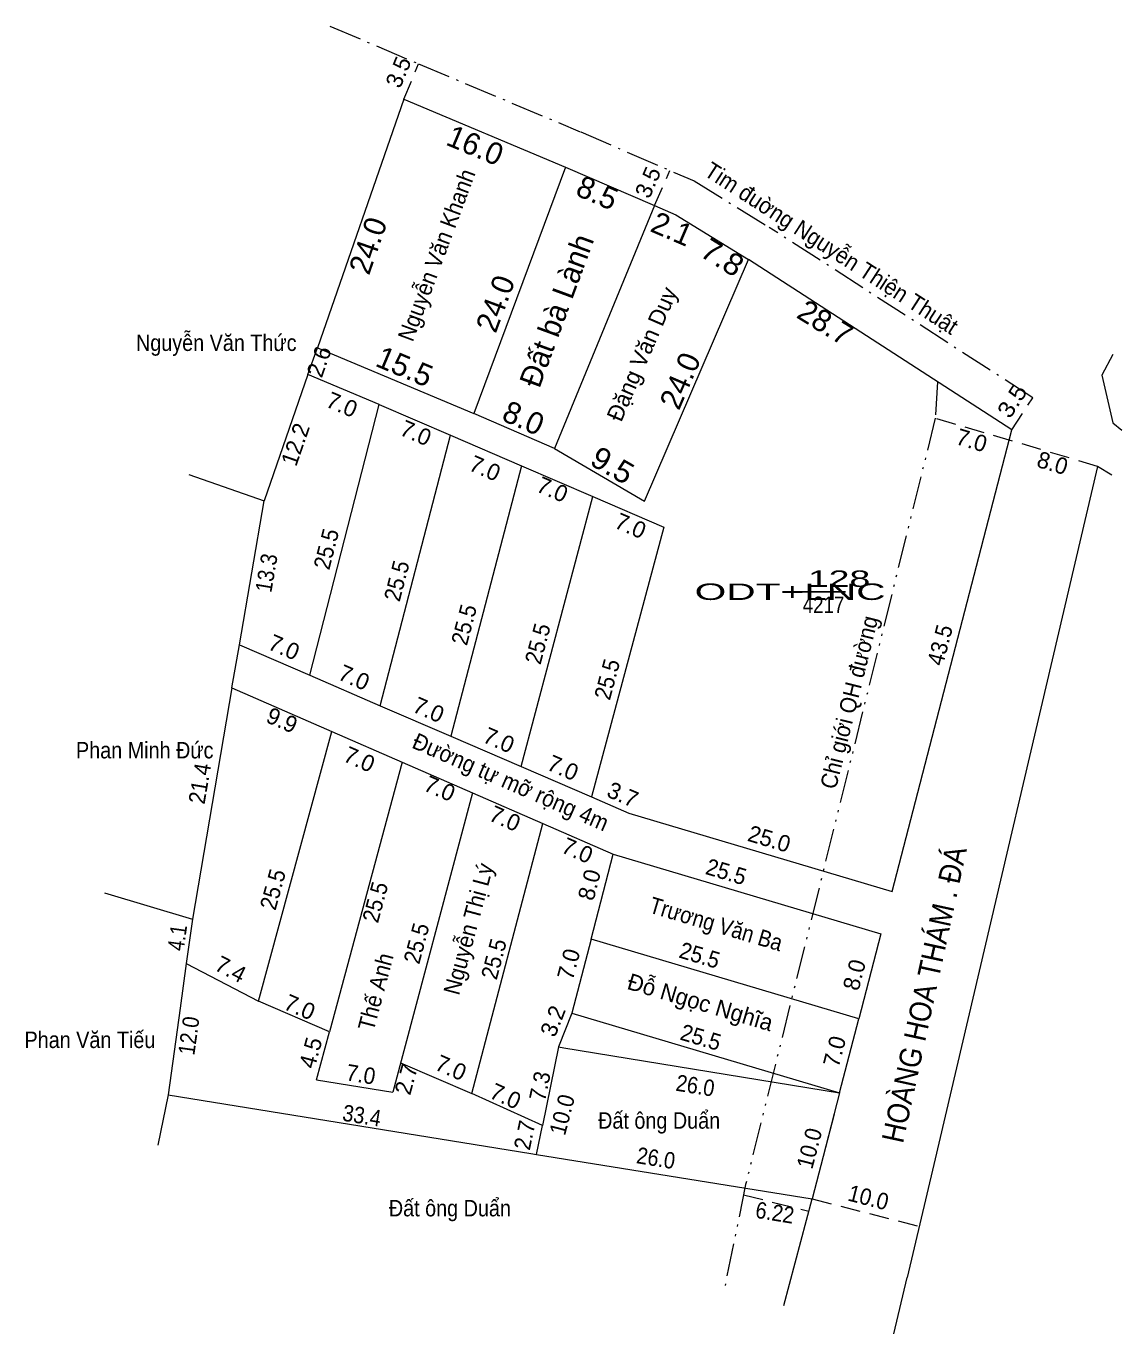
# Model space of a CAD drawing. Header units: metres. Extents: x 534994 to 536407, y 1837089 to 1837335.
# Drawn here: x 536306.7 to 536406.7, y 1837134.3 to 1837253.6 of the extents above; entities that cross this region are included whole.
import ezdxf
from ezdxf.enums import TextEntityAlignment as Align

# ---------------------------------------------------------------- set-up
doc = ezdxf.new("R2010")
doc.units = ezdxf.units.M
doc.header["$LTSCALE"] = 0.6
for name, pattern in [('DASH_DOUBLE_DOT', [9.2, 5, -1.2, 0.3, -1.2, 0.3, -1.2]), ('DOT_DASHED', [7.7, 5, -1.2, 0.3, -1.2]), ('MEDIUM_DASHED', [4.5, 3, -1.5])]:
    doc.linetypes.add(name, pattern=pattern)
for name, color, linetype, lineweight in [('10', 7, 'Continuous', 13), ('13', 7, 'Continuous', 25), ('17', 7, 'Continuous', 13), ('9', 7, 'Continuous', 13)]:
    doc.layers.add(name, color=color, linetype=linetype, lineweight=lineweight)
doc.layers.add('28', color=7, linetype='Continuous')

msp = doc.modelspace()

# ---------------------------------------------------------------- linework, layer by layer
at = {"layer": '10'}
for p, q in [((536321.53, 1837212.72), (536328.4, 1837210.32)), ((536313.85, 1837174.56), (536321.86, 1837172.16))]:
    msp.add_line(p, q, dxfattribs=at)
for points in [[(536405.87, 1837223.67), (536404.86, 1837221.79), (536405.87, 1837217.43), (536406.7, 1837216.76)], [(536405.79, 1837212.67), (536404.49, 1837213.47), (536389.53, 1837149.76)]]:
    msp.add_lwpolyline(points, dxfattribs=at)
at = {"layer": '13'}
msp.add_line((536377.45, 1837202.03), (536381.49, 1837202.03), dxfattribs=at)
at = {"layer": '17', "linetype": 'DOT_DASHED'}
for p, q in [((536334.4, 1837253.64), (536342.53, 1837250.19)), ((536342.51, 1837250.2), (536357.27, 1837244.01)), ((536398.56, 1837219.73), (536374.52, 1837235.28))]:
    msp.add_line(p, q, dxfattribs=at)
at = {"layer": '17', "linetype": 'MEDIUM_DASHED'}
for p, q in [((536341.16, 1837246.97), (536342.5, 1837250.2)), ((536364.05, 1837237.26), (536365.45, 1837240.47)), ((536396.66, 1837216.79), (536398.56, 1837219.73)), ((536404.49, 1837213.47), (536389.67, 1837217.86)), ((536372.17, 1837147), (536378.13, 1837145.49)), ((536378.43, 1837146.62), (536388.21, 1837144.12))]:
    msp.add_line(p, q, dxfattribs=at)
at = {"layer": '17'}
for p, q in [((536341.16, 1837246.97), (536333.27, 1837224.3)), ((536341.16, 1837246.97), (536355.92, 1837240.78)), ((536355.92, 1837240.78), (536347.55, 1837218.29)), ((536364.05, 1837237.26), (536365.98, 1837236.43)), ((536365.98, 1837236.43), (536372.62, 1837232.34)), ((536396.66, 1837216.79), (536372.62, 1837232.34)), ((536332.41, 1837221.84), (536333.27, 1837224.3)), ((536333.27, 1837224.3), (536347.55, 1837218.29)), ((536332.41, 1837221.84), (536328.4, 1837210.32)), ((536354.9, 1837215.11), (536347.55, 1837218.29)), ((536385.72, 1837174.68), (536396.66, 1837216.79)), ((536339.01, 1837191.63), (536345.42, 1837216.31)), ((536351.91, 1837213.51), (536345.44, 1837188.85)), ((536351.87, 1837186.08), (536358.41, 1837210.73)), ((536326.15, 1837197.19), (536328.4, 1837210.32)), ((536325.47, 1837193.25), (536326.15, 1837197.19)), ((536325.47, 1837193.25), (536321.86, 1837172.16)), ((536325.47, 1837193.25), (536334.59, 1837189.28)), ((536327.9, 1837164.67), (536334.59, 1837189.28)), ((536334.59, 1837189.28), (536341.01, 1837186.48)), ((536341.01, 1837186.48), (536334.38, 1837161.86)), ((536347.43, 1837183.69), (536340.16, 1837156.36)), ((536347.36, 1837156.23), (536353.85, 1837180.89)), ((536353.85, 1837180.89), (536360.27, 1837178.09)), ((536358.26, 1837170.34), (536360.27, 1837178.09)), ((536360.27, 1837178.09), (536384.71, 1837170.81)), ((536358.26, 1837170.34), (536356.49, 1837163.56)), ((536382.7, 1837163.07), (536358.26, 1837170.34)), ((536384.71, 1837170.81), (536382.7, 1837163.07)), ((536321.3, 1837168.1), (536320.74, 1837164.04)), ((536334.38, 1837161.86), (536327.9, 1837164.67)), ((536320.74, 1837164.04), (536319.64, 1837156.12)), ((536356.49, 1837163.56), (536355.28, 1837160.49)), ((536356.49, 1837163.56), (536380.94, 1837156.3)), ((536380.94, 1837156.3), (536382.7, 1837163.07)), ((536333.2, 1837157.48), (536334.38, 1837161.86)), ((536355.28, 1837160.49), (536353.81, 1837153.33)), ((536355.28, 1837160.49), (536355.77, 1837160.41)), ((536355.77, 1837160.41), (536380.94, 1837156.3)), ((536340.87, 1837159.05), (536347.36, 1837156.23)), ((536333.2, 1837157.48), (536340.16, 1837156.36)), ((536319.64, 1837156.12), (536318.71, 1837151.53)), ((536319.64, 1837156.12), (536352.76, 1837150.77)), ((536380.94, 1837156.3), (536378.43, 1837146.62)), ((536380.44, 1837154.36), (536378.43, 1837146.62)), ((536352.76, 1837150.77), (536353.26, 1837150.69)), ((536353.26, 1837150.69), (536378.43, 1837146.62)), ((536375.84, 1837136.89), (536378.43, 1837146.62)), ((536375.84, 1837136.89), (536378.43, 1837146.62))]:
    msp.add_line(p, q, dxfattribs=at)
at = {"layer": '17', "linetype": 'DOT_DASHED'}
msp.add_lwpolyline([(536357.31, 1837243.99), (536367.66, 1837239.51), (536374.46, 1837235.32)], dxfattribs=at)
at = {"layer": '17'}
for points in [[(536355.92, 1837240.78), (536364.05, 1837237.26), (536354.9, 1837215.11)], [(536354.9, 1837215.11), (536363.12, 1837210.3), (536372.62, 1837232.34)], [(536332.58, 1837194.41), (536338.91, 1837219.11), (536332.41, 1837221.84)], [(536338.91, 1837219.11), (536345.42, 1837216.31), (536351.91, 1837213.51), (536358.41, 1837210.73), (536364.9, 1837207.93), (536358.3, 1837183.3)], [(536326.15, 1837197.19), (536332.58, 1837194.41), (536339.01, 1837191.63), (536345.44, 1837188.85), (536351.87, 1837186.08), (536358.3, 1837183.3)], [(536341.01, 1837186.48), (536347.43, 1837183.69), (536353.85, 1837180.89)], [(536358.3, 1837183.3), (536361.7, 1837181.83), (536385.72, 1837174.68)], [(536321.86, 1837172.16), (536321.3, 1837168.1), (536327.9, 1837164.67)], [(536353.26, 1837150.69), (536353.81, 1837153.33), (536347.36, 1837156.23)]]:
    msp.add_lwpolyline(points, dxfattribs=at)
at = {"layer": '17', "linetype": 'DASH_DOUBLE_DOT'}
msp.add_lwpolyline([(536389.87, 1837221.18), (536389.67, 1837217.86), (536372.36, 1837147.94), (536370.39, 1837138.28)], dxfattribs=at)
at = {"layer": '9'}
for p in [(536389.53, 1837149.76), (536385.9, 1837134.31)]:
    msp.add_line(p, (536387.11, 1837139.45), dxfattribs=at)

# ---------------------------------------------------------------- texts
at = {"layer": '13'}
for s, width, p in [('128', 1.7, (536380.89, 1837202.47)), ('4217', 0.85, (536379.47, 1837200.09))]:
    msp.add_text(s, height=1.5, dxfattribs=dict(at, width=width)).set_placement(p, align=Align.CENTER)
at = {"layer": '13', "width": 1.85}
msp.add_text('ODT+LNC ', height=1.5, dxfattribs=at).set_placement((536386.16, 1837201.28), align=Align.RIGHT)
at = {"layer": '17'}
for s, height, rotation, p in [('3.5', 1.5, 67.468, (536341.3553, 1837249.1626)), ('16.0', 2, 337.248, (536347.2933, 1837241.847)), ('3.5', 1.5, 66.436, (536364.1276, 1837239.0902)), ('8.5', 2, 336.589, (536358.4227, 1837237.5208)), ('24.0', 2, 70.81, (536338.8331, 1837233.2913)), ('2.1', 2, 336.73, (536365.2499, 1837234.2231)), ('Đất bà Lành', 2, 69.79, (536356.0476, 1837227.3445)), ('24.0', 2, 69.586, (536350.4541, 1837227.9762)), ('Đặng Văn Duy', 1.5, 66.682, (536363.5826, 1837223.4231)), ('28.7', 2, 328.39, (536379.1109, 1837225.7362)), ('2.6', 1.5, 70.731, (536334.1281, 1837222.7875)), ('15.5', 2, 337.175, (536340.8521, 1837221.6606)), ('24.0', 2, 66.682, (536367.3, 1837220.8892)), ('7.0', 1.5, 337.218, (536335.2246, 1837218.4143)), ('8.0', 2, 336.19, (536351.6813, 1837216.9687)), ('12.2', 1.5, 70.807, (536331.9699, 1837215.2284)), ('7.0', 1.5, 336.727, (536341.9637, 1837215.8306)), ('7.0', 1.5, 343.5, (536392.782, 1837215.1266)), ('7.0', 1.5, 336.663, (536348.2729, 1837212.6091)), ('8.0', 1.5, 343.5, (536400.162, 1837213.0566)), ('7.0', 1.5, 336.844, (536354.4351, 1837210.6733)), ('7.0', 1.5, 336.663, (536361.5629, 1837207.3591)), ('7.0', 1.5, 336.619, (536329.9324, 1837196.278)), ('7.0', 1.5, 336.619, (536336.3224, 1837193.518)), ('7.0', 1.5, 336.619, (536343.1324, 1837190.568)), ('9.9', 1.5, 336.476, (536329.7457, 1837189.6168)), ('7.0', 1.5, 336.694, (536349.5433, 1837187.7998)), ('7.0', 1.5, 336.436, (536336.8052, 1837186.0515)), ('7.0', 1.5, 336.619, (536355.3924, 1837185.278)), ('7.0', 1.5, 336.511, (536344.1411, 1837183.3855)), ('3.7', 1.5, 336.619, (536360.8524, 1837182.8267)), ('7.0', 1.5, 336.436, (536350.0952, 1837180.6515)), ('7.0', 1.5, 336.436, (536356.7052, 1837177.7315)), ('25.0', 1.5, 343.423, (536374.306, 1837178.7635)), ('8.0', 1.5, 75.46, (536358.818, 1837175.1017)), ('7.0', 1.5, 75.369, (536356.9313, 1837167.8556)), ('7.4', 1.5, 332.539, (536325.0091, 1837166.9177)), ('8.0', 1.5, 75.442, (536383.0084, 1837166.8815)), ('Đỗ Ngọc Nghĩa', 1.5, 343.462, (536368.0165, 1837163.8549)), ('7.0', 1.5, 336.589, (536331.362, 1837163.4373)), ('3.2', 1.5, 68.489, (536355.4639, 1837162.58)), ('4.5', 1.5, 74.906, (536333.3759, 1837159.7697)), ('7.0', 1.5, 75.427, (536381.2, 1837159.8963)), ('7.0', 1.5, 336.514, (536345.1611, 1837157.9055)), ('2.7', 1.5, 74.685, (536342.1034, 1837157.3569)), ('7.0', 1.5, 335.791, (536350.1374, 1837155.3217))]:
    msp.add_text(s, height=height, rotation=rotation, dxfattribs=at).set_placement(p, align=Align.CENTER)
for s, height, rotation, width, p in [('Tim đuờng Nguyễn Thiện Thuật', 1.5, 327.104, 0.95, (536379.7927, 1837232.7507)), ('Nguyễn Văn Khanh', 1.5, 69.586, 0.95, (536344.8516, 1837232.4984)), ('7.8', 2, 328.368, 1.05, (536369.7206, 1837231.6901)), ('3.5', 1.5, 57.127, 1.1, (536397.317, 1837219.0279)), ('9.5', 2, 329.986, 1.05, (536359.7098, 1837212.7014)), ('25.5', 1.5, 75.626, 0.95, (536334.8097, 1837205.7438)), ('13.3', 1.5, 80.276, 0.9, (536329.3605, 1837203.6233)), ('25.5', 1.5, 75.441, 0.95, (536341.2366, 1837202.8365)), ('25.5', 1.5, 75.299, 0.95, (536347.3809, 1837198.8347)), ('25.5', 1.5, 75.141, 0.95, (536354.1069, 1837197.0977)), ('Chỉ giới QH đường', 1.5, 76.095, 0.95, (536382.5356, 1837191.7648)), ('43.5', 1.5, 75.437, 0.95, (536390.8267, 1837196.9764)), ('25.5', 1.5, 74.999, 0.95, (536360.4412, 1837193.8459)), ('Đường tự mỡ rộng 4m', 1.5, 336.436, 0.95, (536350.6152, 1837183.9809)), ('21.4', 1.5, 80.287, 0.95, (536323.277, 1837184.4035)), ('Nguyễn Thị Lý', 1.5, 75.104, 0.95, (536347.78, 1837171.0672)), ('25.5', 1.5, 343.413, 0.95, (536370.3759, 1837175.7621)), ('25.5', 1.5, 74.792, 0.95, (536329.9288, 1837174.6683)), ('25.5', 1.5, 74.928, 0.95, (536339.2747, 1837173.51)), ('Trương Văn Ba', 1.5, 343.434, 0.9, (536369.4562, 1837170.9923)), ('4.1', 1.5, 82.147, 0.85, (536321.2259, 1837170.3625)), ('25.5', 1.5, 75.092, 0.95, (536343.0384, 1837169.757)), ('25.5', 1.5, 75.255, 0.95, (536350.1035, 1837168.3291)), ('Thế Anh', 1.5, 75.104, 0.95, (536339.3216, 1837165.3322)), ('25.5', 1.5, 343.434, 0.95, (536367.9562, 1837168.1427)), ('12.0', 1.5, 82.093, 0.9, (536322.2768, 1837161.4168)), ('25.5', 1.5, 343.462, 0.95, (536368.0565, 1837160.6536)), ('7.0', 1.5, 350.858, 0.95, (536337.1258, 1837157.2515)), ('7.3', 1.5, 78.398, 0.95, (536354.3136, 1837156.7742)), ('26.0', 1.5, 350.726, 0.9, (536367.6491, 1837156.2279)), ('10.0', 1.5, 75.466, 0.95, (536356.3323, 1837154.1218)), ('33.4', 1.5, 350.824, 0.9, (536337.2154, 1837153.4916)), ('2.7', 1.5, 78.232, 0.95, (536352.9202, 1837152.287)), ('10.0', 1.5, 75.463, 0.95, (536378.9024, 1837151.0518)), ('26.0', 1.5, 350.817, 0.9, (536364.0553, 1837149.6114)), ('10.0', 1.5, 345.661, 0.95, (536383.3843, 1837146.0337)), ('6.22', 1.5, 350.821, 0.9, (536374.9104, 1837144.6323))]:
    msp.add_text(s, height=height, rotation=rotation, dxfattribs=dict(at, width=width)).set_placement(p, align=Align.CENTER)
at = {"layer": '17', "width": 0.9}
for s, p in [('Nguyễn Văn Thức', (536324.04, 1837224)), ('Phan Minh Đức', (536317.51, 1837186.82)), ('Phan Văn Tiếu', (536312.51, 1837160.39)), ('Đất ông Duẩn', (536364.465, 1837153.03)), ('Đất ông Duẩn', (536345.365, 1837145.03))]:
    msp.add_text(s, height=1.5, dxfattribs=at).set_placement(p, align=Align.CENTER)
at = {"layer": '28', "width": 0.9}
msp.add_text('HOÀNG HOA THÁM . ĐÁ', height=2, rotation=77.747, dxfattribs=at).set_placement((536389.6432, 1837165.0778), align=Align.CENTER)

doc.saveas('drawing.dxf')
